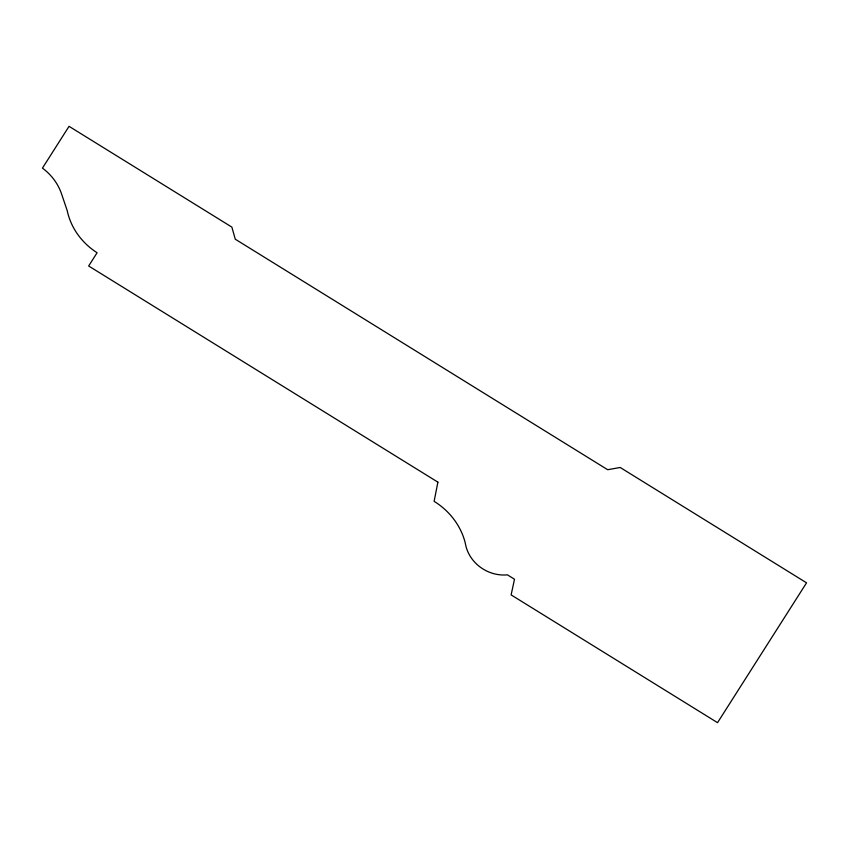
<?xml version="1.0" encoding="UTF-8"?>
<svg xmlns="http://www.w3.org/2000/svg" width="849" height="849" viewBox="0 0 849 849"><rect width="100%" height="100%" fill="white"/><g stroke="black" fill="none" stroke-linecap="round" stroke-linejoin="round"><path stroke-width="1.27" d="M437.893 482.158L434.115 501.334A66.731 60.534 28.4 0 1 465.316 543.201A36.783 33.366 28.4 0 0 507.426 574.847L514.505 579.23L511.119 594.894L717.543 722.669L806.55 582.828L620.194 467.481L607.682 469.72L235.269 239.206L231.873 227.118L69.045 126.331L42.45 168.113A51.874 47.045 28.4 0 1 61.807 194.665L67.22 210.648A64.8 58.772 28.4 0 0 97.094 252.747L88.667 265.992L437.893 482.158"/></g></svg>
